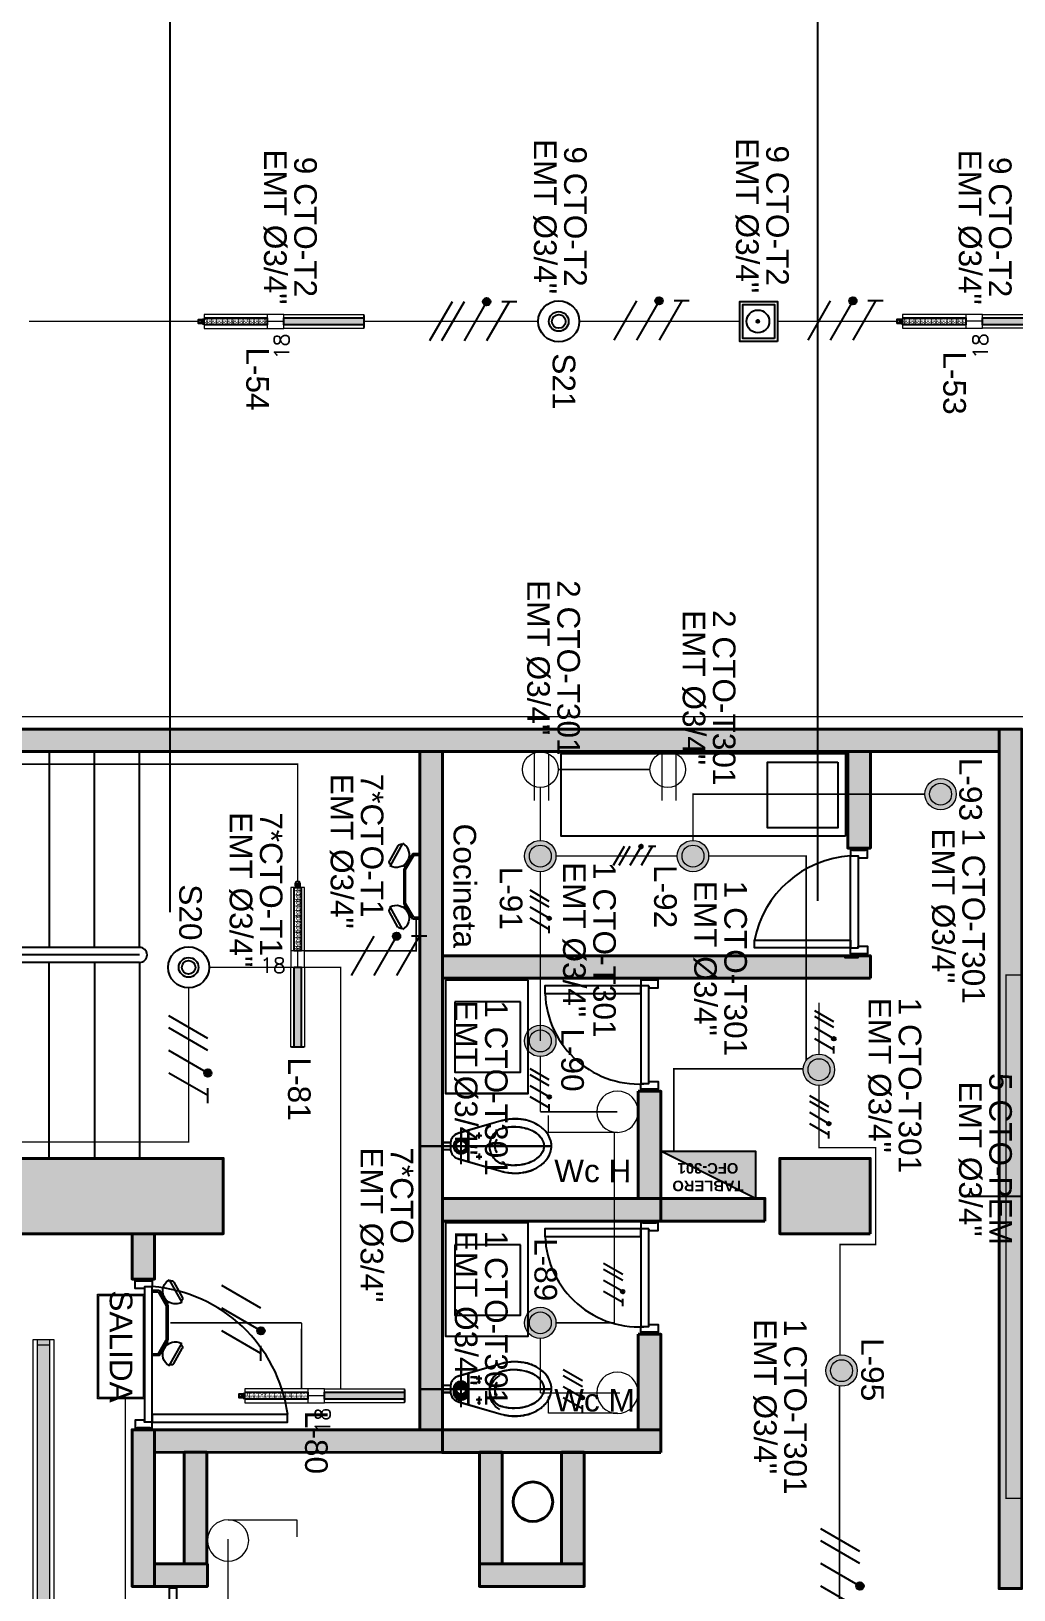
# Model space of a CAD drawing. Header units: millimetres. Extents: x -430 to 508, y 26 to 957.
# Drawn here: x 178.53 to 185.05, y 51.62 to 61.96 of the extents above; entities that cross this region are included whole.
import ezdxf
from ezdxf.enums import TextEntityAlignment as Align
from ezdxf.lldxf.tags import DXFTag

# ---------------------------------------------------------------- set-up
doc = ezdxf.new("R2010")
doc.units = ezdxf.units.MM
for name, pattern in [('Center', [50.8, 31.75, -6.35, 6.35, -6.35]), ('CENTER2', [28.575, 19.05, -3.175, 3.175, -3.175]), ('DASHED2', [9.525, 6.35, -3.175]), ('HIDDEN', [9.525, 6.35, -3.175])]:
    doc.linetypes.add(name, pattern=pattern)
for name, color, linetype in [('-ALAMBRADO', 7, 'Continuous'), ('-CN-GYD-ILUMINACION-EM', 1, 'Continuous'), ('-CN-GYD-TEXTOS', 7, 'Continuous'), ('AMOBLAMIENTO', 8, 'Continuous'), ('AREA CIRCULACION', 8, 'Continuous'), ('AREA PARQUEO', 8, 'Continuous'), ('F-2', 8, 'Continuous'), ('GG_EMERGENCIA 03', 1, 'Continuous'), ('GG_LUMINARIA LED HERMETICA', 1, 'Continuous'), ('GG_PISO 3', 8, 'Continuous'), ('LUMINARIA DE EMERGENCIA', 1, 'Continuous'), ('LUMINARIA LED CIRCULAR', 7, 'Continuous'), ('MUEBLE', 8, 'Continuous'), ('PROYECCION', 8, 'DASHED2'), ('SENSOR MOVIMIENTO', 3, 'Continuous'), ('TB', 7, 'Continuous'), ('Textos-espacios', 8, 'Continuous')]:
    doc.layers.add(name, color=color, linetype=linetype)
for name, color, linetype, lineweight in [('-CN-GYD-INTERRUPTORES DE PARED', 3, 'Continuous', 20), ('-CN-GYD-LUMINARIA CINTA LED', 4, 'Continuous', 18), ('-CN-GYD-TOMACORRIENTES', 1, 'Continuous', 18), ('-CN-GYD-TUBERÍA ILUMINACION', 250, 'Continuous', 18), ('-CN-GYD-TUBERÍA PRINCIPAL ILUMINACION', 5, 'Continuous', 5), ('-EL-Texto Tomas', 7, 'Continuous', 0), ('_TEXTO', 7, 'Continuous', 9), ('Acabados', 2, 'Continuous', 40), ('Estructura', 250, 'Continuous', 40), ('L', 7, 'Continuous', 15), ('LUMINARIA DE EMERGENCIA PARA SOBREPONER', 1, 'Continuous', 25), ('Muro', 250, 'Continuous', 40), ('TEXTOS', 250, 'Continuous', 20), ('Textos 1', 7, 'Continuous', 25)]:
    doc.layers.add(name, color=color, linetype=linetype, lineweight=lineweight)
doc.layers.add('Columna', color=7, linetype='Continuous', lineweight=40, true_color=0x4d4d4d)
doc.layers.add('DIM-25', color=8, linetype='Continuous', plot=False)
doc.layers.add('EJE-ESTRUCTURA', color=7, linetype='Center', true_color=0xbdbdbd)
doc.layers.add('JCA_HATCH 254', color=7, linetype='Continuous', true_color=0xcfcfcf)
doc.styles.add('CORPORATIVO', font='simplex.shx')
doc.styles.add('GYD', font='arial.ttf', dxfattribs={"height": 2.5})
doc.styles.add('ROMANS', font='arial.ttf')
doc.styles.get("Standard").update_dxf_attribs({"font": 'arial.ttf'})
tags = doc.linetypes.add('EMT_LINE', pattern='A,0.5,-0.2,["EMT",Standard,S=0.1,R=0,X=-0.1,Y=-0.05],-0.25', length=0.95).pattern_tags.tags
tags[6] = DXFTag(74, 10)
pattern_1 = [(270, (73.633, 4.985), (10.40324, -6.00631), [1.50158, -10.51105]), (360, (73.6335, 4.2344), (10.40324, 6.00631), [0.75079, -20.05569]), (360, (73.6335, 4.047), (10.40324, 6.00631), [0.60063, -20.20584]), (360, (73.6335, 4.422), (10.40324, 6.00631), [0.60063, -20.20584]), (330, (73.633, 3.859), (10.40324, 6.00631), [0.4805, -11.53212]), (30, (73.633, 4.61), (4e-09, 12.01262), [0.4805, -11.53212])]
pattern_2 = [(0, (0, 0), (0, 6.985), [5.08, -1.905]), (90, (0, 0), (-6.985, 4e-16), [5.08, -1.905])]

# ---------------------------------------------------------------- blocks, each defined once
blk = doc.blocks.new('GG_HERMETICA')
h = blk.add_hatch()
h.set_pattern_fill('SWAMP', color=252, scale=0.472938, angle=270)
h.set_pattern_definition(pattern_1)
h.paths.add_polyline_path([(-20, -24), (-20, 23), (-550, 23), (-550, -24)])
h = blk.add_hatch()
h.set_pattern_fill('SWAMP', color=252, scale=0.472938, angle=270)
h.set_pattern_definition(pattern_1)
h.paths.add_polyline_path([(509, -24), (509, 24), (90, 23), (90, -24)])
at = {"layer": '-CN-GYD-INTERRUPTORES DE PARED', "color": 1}
blk.add_line((-20, 0), (90, 0), dxfattribs=at)
at = {"layer": '-CN-GYD-INTERRUPTORES DE PARED', "color": 1, "extrusion": (0, 0, -1)}
blk.add_lwpolyline([(20, -46), (550, -46), (550, 46), (20, 46)], dxfattribs=at)
at = {"layer": '-CN-GYD-INTERRUPTORES DE PARED', "color": 1}
for points in [[(509, -46), (509, 46)], [(513, 8), (512, 7), (512, 3), (511, 0), (511, -13), (509, -13), (509, 0), (509, 13), (511, 13), (511, 0), (512, -3), (512, -7), (513, -8)], [(519, 12), (519, 17), (513, 17), (513, 17), (512, 16), (511, 15), (511, 13), (512, 12), (513, 11), (519, 11)], [(513, 11), (513, 8), (519, 8)], [(518, 17), (518, 11), (518, 8), (518, 0), (518, -8), (518, -11), (518, -17)], [(528, -12), (528, -16), (520, -16), (520, -12), (520, 0), (520, 12), (519, 12), (519, 0), (519, -12), (520, -12)], [(520, 12), (520, 16), (528, 16), (528, 12)], [(528, 8), (520, 8)], [(541, -14), (540, -16), (530, -16), (530, -12), (530, 0), (530, 12), (528, 12), (528, 0), (528, -12), (530, -12)], [(530, 12), (530, 16), (540, 16), (541, 14)], [(530, 7), (540, 7), (540, 9), (530, 9)], [(540, 9), (541, 11)], [(540, 7), (541, 4)], [(519, -12), (519, -17), (513, -17), (513, -17), (512, -16), (511, -15), (511, -13), (512, -12), (513, -11), (519, -11)], [(513, -11), (513, -8), (519, -8)], [(528, -8), (520, -8)], [(530, -7), (540, -7), (540, -9), (530, -9)], [(540, -7), (541, -4)], [(540, -9), (541, -11)]]:
    blk.add_lwpolyline(points, dxfattribs=at)
blk.add_lwpolyline([(550, -11), (550, 0), (550, 11), (548, 14), (546, 14), (541, 14), (541, 0), (541, -14), (546, -14), (548, -14)], close=True, dxfattribs=at)
for points in [[(509, 46, 0), (90, 46, 0), (-20, 46, 0), (-20, -46, 0), (90, -46, 0), (90, 46, 0)], [(90, -46, 0), (509, -46, 0)]]:
    blk.add_polyline3d(points, dxfattribs=at)
at = {"ltscale": 0.3}
blk.add_line((-550, -40), (-550, 40), dxfattribs=at)
at = {"color": 1}
blk.add_lwpolyline([(-20, 23), (-20, -24), (-550, -24), (-550, 23)], close=True, dxfattribs=at)
blk.add_lwpolyline([(509, -24), (90, -24), (90, 23), (509, 23)], dxfattribs=at)
at = {"color": 7, "style": 'CORPORATIVO', "flags": 1}
for tag, p in [('TIPOCONTROL', (-554, 0)), ('CONTROL', (-554, 10)), ('ACTUADOR', (-554, -10))]:
    blk.add_attdef(tag, text='', height=2, dxfattribs=at).set_placement(p, align=Align.MIDDLE_RIGHT)
at = {"color": 7, "style": 'CORPORATIVO'}
blk.add_attdef('IDENTIFICACION', text='', height=2, dxfattribs=at).set_placement((0, 82), align=Align.BOTTOM_CENTER)
at = {"color": 7, "style": 'CORPORATIVO', "flags": 1}
for tag, p in [('FABRICANTE', (553, 16)), ('REFERENCIA', (553, 5)), ('LOCALIZACION', (553, -5)), ('POTENCIA', (553, -16))]:
    blk.add_attdef(tag, text='', height=2, dxfattribs=at).set_placement(p, align=Align.MIDDLE_LEFT)
at = {"color": 7, "style": 'CORPORATIVO'}
blk.add_attdef('CIRCUITO', text='', height=2, dxfattribs=at).set_placement((532, -92), align=Align.TOP_LEFT)
blk = doc.blocks.new('O6C20-MDW')
at = {"layer": 'SENSOR MOVIMIENTO'}
for radius in [129.5, 62.1, 43.1]:
    blk.add_circle((63166.2, 32656.5), radius, dxfattribs=at)
blk = doc.blocks.new('3x')
at = {"layer": '-ALAMBRADO'}
h = blk.add_hatch(color=256, dxfattribs=at)
edge = h.paths.add_edge_path()
edge.add_arc((0.078, 0.13), 0.025, 0, 360)
for p, q in [((-0.152, 0.13), (-0.302, -0.13)), ((-0.072, 0.13), (-0.222, -0.13)), ((0.078, 0.13), (-0.072, -0.13)), ((0.228, 0.13), (0.078, -0.13))]:
    blk.add_line(p, q, dxfattribs=at)
blk.add_lwpolyline([(0.278, 0.13), (0.178, 0.13)], dxfattribs=at)
blk.add_circle((0.078, 0.13), 0.025, dxfattribs=at)
blk = doc.blocks.new('*U27')
at = {"layer": '-ALAMBRADO'}
blk.add_blockref('3x', (0, 0), dxfattribs=at)
blk = doc.blocks.new('A$Cc7fbbbd8')
at = {"layer": 'GG_EMERGENCIA 03', "ltscale": 0.3}
h = blk.add_hatch(dxfattribs=at)
h.set_pattern_fill('ANSI31', color=256, scale=0.0005, angle=90)
h.set_pattern_definition([(135, (0.0614115, 0.0595737), (-0.00112253, -0.00112253), [])])
edge = h.paths.add_edge_path()
edge.add_arc((0.0614, 0.1), 0.00475, 0, 360)
for points in [[(-0.005, 0.0348), (-0.005, 0.1606), (0.1278, 0.1606), (0.1278, 0.0348)], [(0.005, 0.0448), (0.005, 0.1506), (0.1178, 0.1506), (0.1178, 0.0448)]]:
    blk.add_lwpolyline(points, close=True, dxfattribs=at)
for radius in [0.0376, 0.00475]:
    blk.add_circle((0.0614, 0.1), radius, dxfattribs=at)
blk = doc.blocks.new('*U528')
at = {"layer": '-CN-GYD-ILUMINACION-EM', "ltscale": 0.3}
for p, q in [((-145, 270), (-200, 170)), ((-114, 285), (-197, 136)), ((-119, 277), (-119, 277)), ((-193, 144), (-193, 144)), ((-145, -270), (-200, -170)), ((-114, -285), (-197, -136)), ((-193, -144), (-193, -144)), ((-119, -277), (-119, -277))]:
    blk.add_line(p, q, dxfattribs=at)
at = {"layer": '-CN-GYD-ILUMINACION-EM'}
for p, q in [((0, 217), (-46, 217)), ((0, 207), (-40, 207)), ((0, -217), (0, 217)), ((-104, 116), (-104, -116)), ((-94, 114), (-94, -114)), ((-46, -217), (0, -217)), ((-40, -207), (0, -207))]:
    blk.add_line(p, q, dxfattribs=at)
for points in [[(-46, 217), (-104, 116)], [(-40, 207), (-94, 114)], [(-56, 199), (-70, 208)], [(-96, 130), (-110, 138)], [(-96, -130), (-110, -138)], [(-46, -217), (-104, -116)], [(-40, -207), (-94, -114)], [(-56, -199), (-70, -208)]]:
    blk.add_lwpolyline(points, dxfattribs=at)
at = {"layer": '-CN-GYD-ILUMINACION-EM', "ltscale": 0.3}
for centre, radius, start, end in [((-156, 211), 85.5, 240.9715, 60.9715), ((-128, 260), 19.1, 60.9715, 150.9715), ((-183, 161), 19.1, 150.9715, 240.9715), ((-183, -161), 19.1, 119.0285, 209.0285), ((-156, -211), 85.5, 299.0285, 119.0285), ((-128, -260), 19.1, 209.0285, 299.0285)]:
    blk.add_arc(centre, radius, start, end, dxfattribs=at)
at = {"layer": '-CN-GYD-TEXTOS', "style": 'GYD'}
blk.add_attdef('5', (-68, -406), '', height=125, rotation=90, dxfattribs=at)
blk = doc.blocks.new('Salida_3.8W')
h = blk.add_hatch()
h.set_pattern_fill('ANGLE', color=256)
h.set_pattern_definition(pattern_2)
h.paths.add_polyline_path([(0.434, -0.01), (0.434, 0.303), (-0.434, 0.303), (-0.434, -0.01)])
h.paths.add_polyline_path([(-0.424, 0), (-0.424, 0.293), (0.424, 0.293), (0.424, 0)], flags=16)
h = blk.add_hatch()
h.set_pattern_fill('ANGLE', color=256)
h.set_pattern_definition(pattern_2)
h.paths.add_polyline_path([(0.434, -0.01), (0.434, 0.303), (-0.434, 0.303), (-0.434, -0.01)])
h.paths.add_polyline_path([(-0.424, 0), (-0.424, 0.293), (0.424, 0.293), (0.424, 0)], flags=16)
at = {"layer": 'L'}
h = blk.add_hatch(dxfattribs=at)
h.set_pattern_fill('ANGLE', color=3)
h.set_pattern_definition([(0, (-44.6785, -37.2514), (0, 6.985), [5.08, -1.905]), (90, (-44.6785, -37.2514), (-6.985, 4e-16), [5.08, -1.905])])
h.paths.add_polyline_path([(0.434, -0.01), (0.434, 0.303), (-0.434, 0.303), (-0.434, -0.01)])
h.paths.add_polyline_path([(-0.424, 0), (-0.424, 0.293), (0.424, 0.293), (0.424, 0)], flags=16)
h = blk.add_hatch(color=3, dxfattribs=at)
h.paths.add_polyline_path([(0.434, -0.01), (0.434, 0.303), (-0.434, 0.303), (-0.434, -0.01)])
h.paths.add_polyline_path([(-0.424, 0), (-0.424, 0.293), (0.424, 0.293), (0.424, 0)], flags=16)
at = {"layer": 'L', "color": 3}
for points in [[(-0.434, 0.303), (0.434, 0.303), (0.434, -0.01), (-0.434, -0.01)], [(-0.424, 0.293), (0.424, 0.293), (0.424, 0), (-0.424, 0)]]:
    blk.add_lwpolyline(points, close=True, dxfattribs=at)
at = {"layer": 'L', "color": 3, "insert": (0, 0.146, 712.661), "char_height": 0.15, "width": 0.84839, "attachment_point": 5}
blk.add_mtext('\\pxqc;SALIDA', dxfattribs=at)
blk = doc.blocks.new('2x')
at = {"layer": '-ALAMBRADO'}
h = blk.add_hatch(color=256, dxfattribs=at)
edge = h.paths.add_edge_path()
edge.add_arc((0.075, 0.13), 0.025, 0, 360)
for p, q in [((-0.075, 0.13), (-0.225, -0.13)), ((0.075, 0.13), (-0.075, -0.13)), ((0.225, 0.13), (0.075, -0.13))]:
    blk.add_line(p, q, dxfattribs=at)
blk.add_lwpolyline([(0.275, 0.13), (0.175, 0.13)], dxfattribs=at)
blk.add_circle((0.075, 0.13), 0.025, dxfattribs=at)
blk = doc.blocks.new('*U23')
at = {"layer": '-ALAMBRADO'}
blk.add_blockref('2x', (0, 0), dxfattribs=at)
blk = doc.blocks.new('OJO DE BUEY 12W')
at = {"layer": '-CN-GYD-TUBERÍA ILUMINACION', "linetype": 'EMT_LINE', "lineweight": 5, "ltscale": 10}
h = blk.add_hatch(color=256, dxfattribs=at)
h.dxf.hatch_style = 1
h.set_gradient(color1=(147, 149, 152), color2=(248, 246, 176), name='SPHERICAL')
edge = h.paths.add_edge_path()
edge.add_arc((0, 0), 72.7, 0, 360)
at = {"layer": 'JCA_HATCH 254', "transparency": 33554687}
h = blk.add_hatch(color=256, dxfattribs=at)
h.dxf.hatch_style = 1
h.paths.add_polyline_path([(-104, 0, 1), (104, 0, 1)])
h.paths.add_polyline_path([(73, 0, -1), (-73, 0, -1)], flags=16)
at = {"layer": '-CN-GYD-TUBERÍA ILUMINACION', "linetype": 'Continuous', "lineweight": 5, "ltscale": 10}
blk.add_circle((0, 0), 72.7, dxfattribs=at)
at = {"layer": 'LUMINARIA LED CIRCULAR', "linetype": 'Continuous', "lineweight": 5, "ltscale": 10}
blk.add_circle((0, 0), 104, dxfattribs=at)
blk = doc.blocks.new('estructura etapa 3')
at = {"layer": 'Columna', "transparency": 33554687}
h = blk.add_hatch(color=256, dxfattribs=at)
h.dxf.hatch_style = 1
h.paths.add_polyline_path([(-876.45, -6659.124), (-876.95, -6659.124), (-876.95, -6657.624), (-876.45, -6657.624)])
h.paths.add_polyline_path([(-867.95, -6659.124), (-868.45, -6659.124), (-868.45, -6657.624), (-867.95, -6657.624)])
h.paths.add_polyline_path([(-860.452, -6659.124), (-860.952, -6659.124), (-860.952, -6657.624), (-860.452, -6657.624)])
h.paths.add_polyline_path([(-856.154, -6658.124), (-856.154, -6657.624), (-856.654, -6657.624), (-856.654, -6658.124)])
h.paths.add_polyline_path([(-883.95, -6659.124), (-884.45, -6659.124), (-884.45, -6657.624), (-883.95, -6657.624)])
h.paths.add_polyline_path([(-891.651, -6658.124), (-891.651, -6657.624), (-892.35, -6657.624), (-892.35, -6658.124)])
h.paths.add_polyline_path([(-849.354, -6658.124), (-849.354, -6657.624), (-850.055, -6657.624), (-850.055, -6658.124)])
h.paths.add_polyline_path([(-849.354, -6668.199), (-849.354, -6667.599), (-849.854, -6667.599), (-849.854, -6668.199)])
h.paths.add_polyline_path([(-856.154, -6668.149), (-856.154, -6667.649), (-856.654, -6667.649), (-856.654, -6668.149)])
h.paths.add_polyline_path([(-859.952, -6667.649), (-859.952, -6668.149), (-861.452, -6668.149), (-861.452, -6667.649)])
h.paths.add_polyline_path([(-868.95, -6667.649), (-868.95, -6668.149), (-867.45, -6668.149), (-867.45, -6667.649)])
h.paths.add_polyline_path([(-875.95, -6667.649), (-875.95, -6668.149), (-877.45, -6668.149), (-877.45, -6667.649)])
h.paths.add_polyline_path([(-884.95, -6667.649), (-884.95, -6668.149), (-883.45, -6668.149), (-883.45, -6667.649)])
h.paths.add_polyline_path([(-891.85, -6668.199), (-891.851, -6667.599), (-892.35, -6667.599), (-892.349, -6668.199)])
h.paths.add_polyline_path([(-891.85, -6676.199), (-891.85, -6675.599), (-892.349, -6675.599), (-892.349, -6676.199)])
h.paths.add_polyline_path([(-884.95, -6675.649), (-884.95, -6676.149), (-883.45, -6676.149), (-883.45, -6675.649)])
h.paths.add_polyline_path([(-875.95, -6675.649), (-875.95, -6676.149), (-877.45, -6676.149), (-877.45, -6675.649)])
h.paths.add_polyline_path([(-868.95, -6675.649), (-868.95, -6676.149), (-867.45, -6676.149), (-867.45, -6675.649)])
h.paths.add_polyline_path([(-859.952, -6675.649), (-859.952, -6676.149), (-861.452, -6676.149), (-861.452, -6675.649)])
h.paths.add_polyline_path([(-856.154, -6676.149), (-856.154, -6675.649), (-856.654, -6675.649), (-856.654, -6676.149)])
h.paths.add_polyline_path([(-849.354, -6676.199), (-849.354, -6675.599), (-849.854, -6675.599), (-849.854, -6676.199)])
h.paths.add_polyline_path([(-849.354, -6686.299), (-849.354, -6685.699), (-849.854, -6685.699), (-849.854, -6686.299)])
h.paths.add_polyline_path([(-856.154, -6686.249), (-856.154, -6685.749), (-856.654, -6685.749), (-856.654, -6686.249)])
h.paths.add_polyline_path([(-859.952, -6685.749), (-859.952, -6686.249), (-861.452, -6686.249), (-861.452, -6685.749)])
h.paths.add_polyline_path([(-868.95, -6685.749), (-868.95, -6686.249), (-867.45, -6686.249), (-867.45, -6685.749)])
h.paths.add_polyline_path([(-875.95, -6685.749), (-875.95, -6686.249), (-877.45, -6686.249), (-877.45, -6685.749)])
h.paths.add_polyline_path([(-884.95, -6685.749), (-884.95, -6686.249), (-883.45, -6686.249), (-883.45, -6685.749)])
h.paths.add_polyline_path([(-891.847, -6686.299), (-891.851, -6685.699), (-892.35, -6685.699), (-892.346, -6686.299)])
h.paths.add_polyline_path([(-891.651, -6694.249), (-891.651, -6693.749), (-892.35, -6693.749), (-892.35, -6694.249)])
h.paths.add_polyline_path([(-884.95, -6693.749), (-884.95, -6694.249), (-883.45, -6694.249), (-883.45, -6693.749)])
h.paths.add_polyline_path([(-875.95, -6693.749), (-875.95, -6694.249), (-877.45, -6694.249), (-877.45, -6693.749)])
h.paths.add_polyline_path([(-868.95, -6693.749), (-868.95, -6694.249), (-867.45, -6694.249), (-867.45, -6693.749)])
h.paths.add_polyline_path([(-859.952, -6693.749), (-859.952, -6694.249), (-861.452, -6694.249), (-861.452, -6693.749)])
h.paths.add_polyline_path([(-856.054, -6694.249), (-856.054, -6693.749), (-856.654, -6693.749), (-856.654, -6694.249)])
h.paths.add_polyline_path([(-849.353, -6694.294), (-849.354, -6693.699), (-849.855, -6693.699), (-849.854, -6694.294)])
h.paths.add_polyline_path([(-849.358, -6703.974), (-849.353, -6703.374), (-849.854, -6703.374), (-849.859, -6703.974)])
h.paths.add_polyline_path([(-856.054, -6703.924), (-856.054, -6703.424), (-856.654, -6703.424), (-856.654, -6703.924)])
h.paths.add_polyline_path([(-861.847, -6703.424), (-860.347, -6703.424), (-860.347, -6703.924), (-861.847, -6703.924)])
h.paths.add_polyline_path([(-867.95, -6704.924), (-867.95, -6703.424), (-868.45, -6703.424), (-868.45, -6704.924)])
h.paths.add_polyline_path([(-876.45, -6704.924), (-876.45, -6703.424), (-876.95, -6703.424), (-876.95, -6704.924)])
h.paths.add_polyline_path([(-883.95, -6704.924), (-883.95, -6703.424), (-884.45, -6703.424), (-884.45, -6704.924)])
h.paths.add_polyline_path([(-891.651, -6703.924), (-891.651, -6703.424), (-892.35, -6703.424), (-892.35, -6703.924)])
h.paths.add_polyline_path([(-891.65, -6711.949), (-891.65, -6711.449), (-892.35, -6711.449), (-892.35, -6711.949)])
h.paths.add_polyline_path([(-883.95, -6709.549), (-883.95, -6711.949), (-884.45, -6711.949), (-884.45, -6709.549)])
h.paths.add_polyline_path([(-876.95, -6709.549), (-876.95, -6711.949), (-876.45, -6711.949), (-876.45, -6709.549)])
h.paths.add_polyline_path([(-868.45, -6709.549), (-868.45, -6711.949), (-867.95, -6711.949), (-867.95, -6709.549)])
h.paths.add_polyline_path([(-860.952, -6711.949), (-860.952, -6709.549), (-860.452, -6709.549), (-860.452, -6711.949)])
h.paths.add_polyline_path([(-855.954, -6711.949), (-855.954, -6711.449), (-856.654, -6711.449), (-856.654, -6711.949)])
h.paths.add_polyline_path([(-849.354, -6711.949), (-849.354, -6711.449), (-850.054, -6711.449), (-850.054, -6711.949)])
edge = h.paths.add_edge_path()
edge.add_line((-876.7, -6657.34), (-876.7, -6714.914))
at = {"layer": 'EJE-ESTRUCTURA'}
for p, q in [((-856.404, -6657.265), (-856.404, -6714.839)), ((-860.702, -6657.34), (-860.702, -6714.914)), ((-860.702, -6657.34), (-860.702, -6714.914)), ((-893.52, -6703.674), (-848.943, -6703.674))]:
    blk.add_line(p, q, dxfattribs=at)
at = {"layer": 'Estructura'}
for points in [[(-861.847, -6703.424), (-860.347, -6703.424), (-860.347, -6703.924), (-861.847, -6703.924)], [(-856.054, -6703.924), (-856.054, -6703.424), (-856.654, -6703.424), (-856.654, -6703.924)]]:
    blk.add_lwpolyline(points, close=True, dxfattribs=at)
blk = doc.blocks.new('INODORO')
at = {"layer": 'AMOBLAMIENTO', "extrusion": (-1.55665e-06, -4.47371e-06, 1)}
for p, q in [((-0.051, 0.24, 13.502), (-0.089, 0.24, 13.502)), ((-0.07, 0.221, 13.502), (-0.07, 0.259, 13.502)), ((0.051, 0.24, 13.502), (0.089, 0.24, 13.502)), ((0.07, 0.221, 13.502), (0.07, 0.259, 13.502)), ((0.103, 0.17, 13.502), (-0.103, 0.17, 13.502)), ((-0.024, 0.164, 13.502), (-0.101, 0.164, 13.502)), ((0.101, 0.164, 13.502), (0.024, 0.164, 13.502))]:
    blk.add_line(p, q, dxfattribs=at)
at = {"layer": 'AMOBLAMIENTO', "extrusion": (-1.55665e-06, -4.47371e-06, 1), "elevation": 13.502, "flags": 128}
for points in [[(0.167, 0.387), (0.084, 0.101, -0.016701), (0.083, 0.097, -0.022806), (0.08, 0.091, -0.021821), (0.078, 0.086, -0.034751), (0.072, 0.078, -0.036571), (0.065, 0.07, -0.043988), (0.056, 0.062, -0.052185), (0.043, 0.055, -0.082496), (0.021, 0.05, -0.014668), (0.017, 0.05), (-0.017, 0.05, -0.083909), (-0.04, 0.054, -0.098699), (-0.063, 0.068, -0.082496), (-0.078, 0.086, -0.052185), (-0.083, 0.099, -0.009147), (-0.084, 0.101), (-0.167, 0.387, -0.038438), (-0.177, 0.436, -0.03221), (-0.18, 0.478, -0.004356), (-0.18, 0.484, -0.034754), (-0.176, 0.528, -0.021818), (-0.17, 0.556, -0.013779), (-0.166, 0.573, -0.009024), (-0.163, 0.582, -0.022804), (-0.154, 0.603, -0.021821), (-0.144, 0.623, -0.031515), (-0.127, 0.649, -0.003233), (-0.126, 0.651, -0.036571), (-0.107, 0.672, -0.043988), (-0.081, 0.694, -0.02205), (-0.066, 0.703, -0.030103), (-0.051, 0.71, -0.082496), (-0.008, 0.72, -0.014666), (0, 0.72, -0.083908), (0.045, 0.712, -0.043384), (0.066, 0.703, -0.055079), (0.101, 0.678, -0.050815), (0.127, 0.649, -0.03155), (0.144, 0.623, -0.052186), (0.165, 0.575, -0.001468), (0.166, 0.573, -0.042516), (0.177, 0.52, -0.03221), (0.18, 0.478, -0.004357), (0.18, 0.472, -0.034752), (0.176, 0.427, -0.02182), (0.17, 0.4, -0.009707), (0.167, 0.387)], [(0, 0.67, 0.014666), (-0.005, 0.67, 0.082496), (-0.032, 0.664, 0.044795), (-0.046, 0.657, 0.007375), (-0.05, 0.654, 0.043988), (-0.07, 0.638, 0.036571), (-0.084, 0.621, 0.018877), (-0.091, 0.612, 0.015864), (-0.098, 0.601, 0.021821), (-0.106, 0.584, 0.022804), (-0.114, 0.566, 0.01791), (-0.118, 0.551, 0.004894), (-0.12, 0.545, 0.021818), (-0.125, 0.52, 0.034754), (-0.128, 0.478, 0.004356), (-0.129, 0.472, 0.03221), (-0.126, 0.434, 0.03362), (-0.118, 0.394, 0.010353), (-0.116, 0.385, 0.008488), (-0.113, 0.378)], [(0.113, 0.378, 0.000935), (0.114, 0.379, 0.017908), (0.118, 0.394, 0.004894), (0.12, 0.399, 0.02182), (0.125, 0.425, 0.034752), (0.129, 0.467, 0.004357), (0.129, 0.472, 0.03221), (0.126, 0.511, 0.033619), (0.118, 0.551, 0.010353), (0.116, 0.56, 0.052186), (0.098, 0.601, 0.015899), (0.091, 0.612, 0.066511), (0.065, 0.642, 0.040373), (0.046, 0.657, 0.058094), (0.028, 0.665, 0.083908), (0, 0.67)]]:
    blk.add_lwpolyline(points, format="xyb", dxfattribs=at)
at = {"layer": 'AMOBLAMIENTO', "linetype": 'HIDDEN', "ltscale": 0.25, "extrusion": (-1.55665e-06, -4.47371e-06, 1), "elevation": 13.502}
for points in [[(0, -0.15), (0, 0.72)], [(-0.12, 0.12), (0.12, 0.12)]]:
    blk.add_lwpolyline(points, dxfattribs=at)
at = {"layer": 'AMOBLAMIENTO', "extrusion": (-1.55665e-06, -4.47371e-06, 1), "elevation": 13.502}
blk.add_lwpolyline([(0.025, 0.05), (-0.025, 0.05), (-0.025, 0), (0.025, 0)], close=True, dxfattribs=at)
at = {"layer": 'AMOBLAMIENTO', "extrusion": (-1.55665e-06, -4.47371e-06, 1)}
for major_axis, start_param, end_param in [((0.121, -0.042), 3.962815, 6.131668), ((0.0863, -0.03), 4.528683, 5.5658)]:
    blk.add_ellipse((0, 0.438, 13.502), major_axis=major_axis, ratio=1, start_param=start_param, end_param=end_param, dxfattribs=at)
for centre, major_axis in [((-0.07, 0.24, 13.502), (0.00567, -0.00197)), ((0.07, 0.24, 13.502), (0.00567, -0.00197)), ((0, 0.12, 13.502), (0.0472, -0.0164)), ((0, 0.12, 13.502), (0.0425, -0.0148)), ((0, 0.12, 13.502), (0.0331, -0.0115))]:
    blk.add_ellipse(centre, major_axis=major_axis, ratio=1, dxfattribs=at)
blk = doc.blocks.new('A$C972f9415')
at = {"layer": 'JCA_HATCH 254', "linetype": 'Continuous', "ltscale": 0.3, "true_color": 0x636466, "transparency": 33554687}
h = blk.add_hatch(color=251, dxfattribs=at)
h.dxf.hatch_style = 1
h.paths.add_polyline_path([(46.263, 15.046), (30.674, 15.046), (30.674, 14.896), (46.263, 14.896)])
h = blk.add_hatch(color=251, dxfattribs=at)
h.dxf.hatch_style = 1
h.paths.add_polyline_path([(46.263, 15.046), (46.263, 9.342), (46.413, 9.342), (46.413, 15.046)])
h = blk.add_hatch(color=251, dxfattribs=at)
h.dxf.hatch_style = 1
h.paths.add_polyline_path([(42.419, 14.896), (42.419, 10.395), (42.569, 10.395), (42.569, 14.896)])
h = blk.add_hatch(color=251, dxfattribs=at)
h.dxf.hatch_style = 1
h.paths.add_polyline_path([(45.259, 14.896), (45.259, 14.256), (45.409, 14.256), (45.409, 14.896)])
h = blk.add_hatch(color=251, dxfattribs=at)
h.dxf.hatch_style = 1
h.paths.add_polyline_path([(45.409, 13.392), (42.569, 13.392), (42.569, 13.542), (45.409, 13.542)])
h = blk.add_hatch(color=251, dxfattribs=at)
h.dxf.hatch_style = 1
h.paths.add_polyline_path([(43.869, 12.642), (44.019, 12.642), (44.019, 11.931), (43.869, 11.931)])
h = blk.add_hatch(color=251, dxfattribs=at)
h.dxf.hatch_style = 1
h.paths.add_polyline_path([(44.019, 11.78), (42.569, 11.78), (42.569, 11.93), (44.019, 11.931)])
h = blk.add_hatch(color=251, dxfattribs=at)
h.dxf.hatch_style = 1
h.paths.add_polyline_path([(44.709, 11.781), (44.019, 11.78), (44.019, 11.931), (44.709, 11.931)])
h = blk.add_hatch(color=251, dxfattribs=at)
h.dxf.hatch_style = 1
h.paths.add_polyline_path([(40.66, 11.696), (40.51, 11.696), (40.51, 11.396), (40.66, 11.396)])
h = blk.add_hatch(color=251, dxfattribs=at)
h.dxf.hatch_style = 1
h.paths.add_polyline_path([(43.869, 11.03), (44.019, 11.03), (44.019, 10.394), (43.869, 10.394)])
h = blk.add_hatch(color=251, dxfattribs=at)
h.dxf.hatch_style = 1
h.paths.add_polyline_path([(40.66, 9.356), (40.51, 9.356), (40.51, 10.396), (40.66, 10.396)])
h = blk.add_hatch(color=251, dxfattribs=at)
h.dxf.hatch_style = 1
h.paths.add_polyline_path([(42.569, 10.245), (42.569, 10.395), (40.66, 10.396), (40.66, 10.246)])
h = blk.add_hatch(color=251, dxfattribs=at)
h.dxf.hatch_style = 1
h.paths.add_polyline_path([(44.019, 10.244), (42.569, 10.244), (42.569, 10.394), (44.019, 10.394)])
h = blk.add_hatch(color=251, dxfattribs=at)
h.dxf.hatch_style = 1
h.paths.add_polyline_path([(40.856, 10.246), (40.856, 9.506), (41.006, 9.506), (41.006, 10.246)])
h = blk.add_hatch(color=251, dxfattribs=at)
h.dxf.hatch_style = 1
h.paths.add_polyline_path([(42.815, 10.246), (42.815, 9.506), (42.965, 9.506), (42.965, 10.246)])
h = blk.add_hatch(color=251, dxfattribs=at)
h.dxf.hatch_style = 1
h.paths.add_polyline_path([(43.36, 10.246), (43.36, 9.506), (43.51, 9.506), (43.51, 10.246)])
h = blk.add_hatch(color=251, dxfattribs=at)
h.dxf.hatch_style = 1
h.paths.add_polyline_path([(41.01, 9.506), (41.01, 9.356), (40.66, 9.356), (40.66, 9.506)])
h = blk.add_hatch(color=251, dxfattribs=at)
h.dxf.hatch_style = 1
h.paths.add_polyline_path([(43.51, 9.506), (43.51, 9.356), (42.815, 9.356), (42.815, 9.506)])
at = {"layer": 'Acabados', "ltscale": 0.03}
blk.add_circle((43.17, 9.918), 0.131, dxfattribs=at)
at = {"layer": 'AMOBLAMIENTO'}
for points in [[(45.244, 14.334), (43.357, 14.334), (43.357, 14.883), (45.244, 14.883)], [(45.193, 14.827), (45.193, 14.39), (44.726, 14.39), (44.726, 14.827)]]:
    blk.add_lwpolyline(points, close=True, dxfattribs=at)
at = {"layer": 'AMOBLAMIENTO', "elevation": 0}
for points in [[(43.139, 13.38), (42.589, 13.38)], [(43.139, 13.38), (42.589, 13.38)], [(42.589, 13.38), (42.589, 12.628), (43.139, 12.628), (43.139, 13.38)], [(42.651, 13.236), (42.651, 12.768), (43.088, 12.768), (43.088, 13.236)], [(43.088, 13.236), (42.651, 13.236)], [(43.088, 13.235), (42.651, 13.235)], [(42.651, 12.768), (43.088, 12.768)], [(42.589, 12.629), (43.139, 12.629)], [(43.139, 11.768), (42.589, 11.768)], [(43.139, 11.768), (42.589, 11.768)], [(42.589, 11.768), (42.589, 11.016), (43.139, 11.016), (43.139, 11.768)], [(42.651, 11.624), (42.651, 11.156), (43.088, 11.156), (43.088, 11.624)], [(43.088, 11.624), (42.651, 11.624)], [(43.088, 11.623), (42.651, 11.623)], [(42.651, 11.157), (43.088, 11.157)], [(42.589, 11.017), (43.139, 11.017)]]:
    blk.add_lwpolyline(points, dxfattribs=at)
at = {"layer": 'AREA CIRCULACION', "linetype": 'CENTER2', "ltscale": 0.3}
for p, q in [((39.96, 14.897), (39.96, 13.597)), ((40.26, 13.597), (40.26, 14.897)), ((40.56, 13.597), (40.56, 14.897)), ((39.96, 12.197), (39.96, 13.497)), ((40.26, 13.497), (40.261, 12.196)), ((40.56, 13.497), (40.56, 12.197))]:
    blk.add_line(p, q, dxfattribs=at)
at = {"layer": 'AREA PARQUEO'}
for p, q in [((40.56, 13.597), (37.566, 13.597)), ((40.56, 13.547), (37.566, 13.547)), ((40.56, 13.497), (37.566, 13.497))]:
    blk.add_line(p, q, dxfattribs=at)
blk.add_arc((40.56, 13.547), 0.05, 270, 90, dxfattribs=at)
at = {"layer": 'DIM-25'}
blk.add_circle((43.17, 9.917), 0.131, dxfattribs=at)
for centre, radius, start, end in [((45.324, 13.509), 0.698, 93.8604, 168.8615), ((43.874, 13.314), 0.624, 182.1367, 275.8976), ((43.874, 11.702), 0.624, 182.1367, 275.8976), ((40.565, 10.362), 0.987, 7.8945, 85.4314)]:
    blk.add_arc(centre, radius, start, end, dxfattribs=at)
at = {"layer": 'F-2'}
for points in [[(45.328, 14.205), (45.328, 14.192), (45.39, 14.192), (45.39, 14.243), (45.277, 14.243), (45.277, 14.205)], [(45.277, 13.593), (45.277, 14.205), (45.328, 14.205), (45.328, 13.593)], [(45.29, 14.256), (45.29, 14.243), (45.377, 14.243), (45.377, 14.256)], [(45.328, 13.606), (45.39, 13.606), (45.39, 13.555), (45.277, 13.555), (45.277, 13.593), (45.328, 13.593), (45.328, 13.606)], [(45.29, 13.542), (45.29, 13.555), (45.377, 13.555), (45.377, 13.542)], [(45.24, 13.542), (45.24, 13.53), (45.327, 13.53), (45.327, 13.542)], [(43.938, 13.342), (43.938, 13.329), (44, 13.329), (44, 13.38), (43.887, 13.38), (43.887, 13.342)], [(43.938, 12.693), (43.938, 12.706), (44, 12.706), (44, 12.655), (43.887, 12.655), (43.887, 12.693)], [(43.9, 12.642), (43.9, 12.655), (43.987, 12.655), (43.987, 12.642)], [(43.938, 11.73), (43.938, 11.717), (44, 11.717), (44, 11.768), (43.887, 11.768), (43.887, 11.73)], [(43.9, 11.78), (43.9, 11.768), (43.987, 11.768), (43.987, 11.78)], [(43.9, 11.78), (43.9, 11.768), (43.987, 11.768), (43.987, 11.78)], [(40.593, 11.345), (40.593, 11.333), (40.531, 11.333), (40.531, 11.383), (40.643, 11.383), (40.643, 11.345)], [(40.631, 11.396), (40.631, 11.383), (40.544, 11.383), (40.544, 11.396)], [(40.643, 10.447), (40.643, 11.345), (40.593, 11.345), (40.593, 10.447)], [(43.938, 11.081), (43.938, 11.094), (44, 11.094), (44, 11.043), (43.887, 11.043), (43.887, 11.081)], [(43.9, 11.03), (43.9, 11.043), (43.987, 11.043), (43.987, 11.03)], [(40.593, 10.459), (40.531, 10.459), (40.531, 10.409), (40.643, 10.409), (40.643, 10.447), (40.593, 10.447), (40.593, 10.459)], [(40.631, 10.396), (40.631, 10.409), (40.544, 10.409), (40.544, 10.396)]]:
    blk.add_lwpolyline(points, dxfattribs=at)
for points in [[(45.277, 13.644), (45.277, 13.593), (44.64, 13.593), (44.64, 13.644)], [(43.887, 13.291), (43.887, 13.342), (43.25, 13.342), (43.25, 13.291)], [(43.938, 13.342), (43.887, 13.342), (43.887, 12.693), (43.938, 12.693)], [(43.887, 11.679), (43.887, 11.73), (43.25, 11.73), (43.25, 11.679)], [(43.938, 11.73), (43.887, 11.73), (43.887, 11.081), (43.938, 11.081)], [(40.643, 10.497), (40.643, 10.447), (41.542, 10.447), (41.542, 10.497)]]:
    blk.add_lwpolyline(points, close=True, dxfattribs=at)
at = {"layer": 'Muro'}
for points in [[(46.263, 15.046), (30.674, 15.046), (30.674, 14.896), (46.263, 14.896)], [(46.263, 15.046), (46.263, 9.342), (46.413, 9.342), (46.413, 15.046)], [(42.419, 14.896), (42.419, 10.395), (42.569, 10.395), (42.569, 14.896)], [(45.259, 14.896), (45.259, 14.256), (45.409, 14.256), (45.409, 14.896)], [(45.409, 13.392), (42.569, 13.392), (42.569, 13.542), (45.409, 13.542)], [(43.869, 12.642), (44.019, 12.642), (44.019, 11.931), (43.869, 11.931)], [(44.019, 11.78), (42.569, 11.78), (42.569, 11.93), (44.019, 11.931)], [(44.709, 11.781), (44.019, 11.78), (44.019, 11.931), (44.709, 11.931)], [(40.66, 11.696), (40.51, 11.696), (40.51, 11.396), (40.66, 11.396)], [(43.869, 11.03), (44.019, 11.03), (44.019, 10.394), (43.869, 10.394)], [(40.66, 9.356), (40.51, 9.356), (40.51, 10.396), (40.66, 10.396)], [(42.569, 10.245), (42.569, 10.395), (40.66, 10.396), (40.66, 10.246)], [(44.019, 10.244), (42.569, 10.244), (42.569, 10.394), (44.019, 10.394)], [(40.856, 10.246), (40.856, 9.506), (41.006, 9.506), (41.006, 10.246)], [(42.815, 10.246), (42.815, 9.506), (42.965, 9.506), (42.965, 10.246)], [(43.36, 10.246), (43.36, 9.506), (43.51, 9.506), (43.51, 10.246)], [(41.01, 9.506), (41.01, 9.356), (40.66, 9.356), (40.66, 9.506)], [(43.51, 9.506), (43.51, 9.356), (42.815, 9.356), (42.815, 9.506)]]:
    blk.add_lwpolyline(points, close=True, dxfattribs=at)
at = {"layer": 'PROYECCION', "ltscale": 3}
blk.add_lwpolyline([(40.757, 7.762), (40.807, 7.762), (40.807, 9.345), (40.757, 9.345)], close=True, dxfattribs=at)
at = {"layer": 'AMOBLAMIENTO', "extrusion": (0, 0, -1), "zscale": -1, "rotation": 90.00001585775081}
for p in [(-42.573, 12.279, 13.502), (-42.573, 12.278, 13.502), (-42.573, 10.667, 13.502), (-42.573, 10.666, 13.502)]:
    blk.add_blockref('INODORO', p, dxfattribs=at)
at = {"layer": 'Muro'}
blk.add_blockref('estructura etapa 3', (901.462, 6715.62), dxfattribs=at)
at = {"layer": 'Textos-espacios'}
for s, rotation, p in [('Cocineta', 269.9331, (42.643, 14.419)), ('Wc H', 359.9331, (43.311, 12.039, 0)), ('Wc M', 359.9331, (43.311, 10.517, 0))]:
    blk.add_text(s, height=0.15, rotation=rotation, dxfattribs=at).set_placement(p)
blk = doc.blocks.new('Tomas BD1')
at = {"lineweight": 0}
blk.add_line((0.115, -0.318), (0.115, 0.588), dxfattribs=at)
blk.add_lwpolyline([(-0.154, -0.297), (-0.154, 0.588)], dxfattribs=at)
blk.add_circle((0, 0), 0.338, dxfattribs=at)
at = {"layer": '-EL-Texto Tomas', "color": 7, "style": 'ROMANS'}
for tag, p, height, flags in [('POTENCIA(W)', (0.878, 0.595), 0.321, 9), ('TABLERO', (0.316, 0.654), 0.273, 8), ('CTO', (-0.059, 0.65), 0.273, 8)]:
    blk.add_attdef(tag, p, '', height=height, rotation=90, dxfattribs=dict(at, flags=flags))
at = {"layer": '-EL-Texto Tomas', "style": 'ROMANS', "flags": 9}
blk.add_attdef('USO', (-0.84, 0.589), '', height=0.35, rotation=90, dxfattribs=at)
blk = doc.blocks.new('A$Cfe640b9a')
at = {"layer": '-CN-GYD-INTERRUPTORES DE PARED'}
h = blk.add_hatch(dxfattribs=at)
h.set_pattern_fill('SWAMP', color=252, scale=0.5, angle=90)
h.set_pattern_definition([(270, (-2.052306, -0.42678), (0.0663011, -0.0153116), [0.0038279, -0.02679527]), (5e-10, (-2.052306, -0.428697), (0.06630109, 0.01531158), [0.00478487, -0.1278173]), (5e-10, (-2.052306, -0.429175), (0.06630109, 0.01531158), [0.0038279, -0.1287743]), (5e-10, (-2.052306, -0.428218), (0.06630109, 0.01531158), [0.0038279, -0.1287743]), (346.9961, (-2.052306, -0.429654), (0.0663011, 0.01531158), [0.00272185, -0.0653243]), (13.0039, (-2.052306, -0.42774), (3e-11, 0.03062316), [0.00272185, -0.0653243])])
h.paths.add_polyline_path([(0.391, -0.5006), (0.391, -0.4212), (-6.0268, -0.4212), (-6.0268, -0.5006)])
h.paths.add_polyline_path([(0.391, -0.4303), (0.391, -0.4823), (0.391, -0.4417)], flags=17)
at = {"layer": '-CN-GYD-INTERRUPTORES DE PARED', "color": 4}
for p, q in [((-6.0583, -0.5293), (-6.0583, -0.3925)), ((-6.0583, -0.3925), (0.391, -0.3925)), ((0.391, -0.3925), (0.391, -0.5293)), ((-6.0268, -0.5006), (-6.0268, -0.4212)), ((-6.0268, -0.4212), (0.391, -0.4212)), ((0.357, -0.4212), (0.357, -0.5006)), ((0.391, -0.5293), (-6.0583, -0.5293)), ((0.391, -0.5006), (-6.0268, -0.5006))]:
    blk.add_line(p, q, dxfattribs=at)
blk = doc.blocks.new('TB')
at = {"layer": 'TB'}
h = blk.add_hatch(color=256, dxfattribs=at)
h.dxf.hatch_style = 1
h.paths.add_polyline_path([(0.1564, 0), (-0.1564, 0.1562), (-0.1564, 0)])
blk.add_lwpolyline([(-0.1564, 0.1562), (0.1564, 0.1562), (0.1564, 0), (-0.1564, 0)], close=True, dxfattribs=at)
blk.add_lwpolyline([(0.1564, 0), (-0.1564, 0.1562)], dxfattribs=at)

msp = doc.modelspace()

# ---------------------------------------------------------------- linework, layer by layer
at = {"layer": '-CN-GYD-INTERRUPTORES DE PARED', "color": 3, "extrusion": (0, 0, -1)}
for p, q in [((179.834, 52.084), (180.29, 52.084)), ((180.29, 52.084), (180.29, 51.972))]:
    msp.add_line(p, q, dxfattribs=at)
for points in [[(-182.418, 54.655), (-181.961, 54.655), (-181.961, 54.767)], [(-182.418, 52.791), (-181.961, 52.791), (-181.961, 52.902)]]:
    msp.add_lwpolyline(points, dxfattribs=at)
for centre in [(-182.418, 54.792), (-182.418, 52.927), (-179.834, 51.947)]:
    msp.add_circle(centre, 0.137, dxfattribs=at)
at = {"layer": '-CN-GYD-TUBERÍA PRINCIPAL ILUMINACION', "linetype": 'EMT_LINE', "ltscale": 15, "const_width": 0.01}
for points in [[(178.513, 60.038), (179.634, 60.038)], [(180.734, 60.038), (181.892, 60.038)], [(182.165, 60.038), (183.229, 60.038)], [(183.481, 60.038), (184.269, 60.038)], [(185.337, 56.17), (185.337, 57.414), (169.276, 57.414), (169.276, 56.259)], [(180.296, 56.321), (180.296, 57.099), (175.963, 57.099)], [(182.024, 57.063), (182.633, 57.063)], [(181.906, 56.594), (181.906, 56.945)], [(182.919, 56.593), (182.919, 56.9), (184.458, 56.9)], [(182.812, 56.489), (182.01, 56.489)], [(181.906, 55.262), (181.906, 56.388)], [(180.343, 55.86), (181.082, 55.86), (181.082, 56.071)], [(180.25, 55.751), (179.709, 55.751)], [(180.581, 52.954), (180.581, 55.751), (180.343, 55.751)], [(185.111, 55.7), (184.996, 55.7), (184.996, 52.227), (185.223, 52.227)], [(179.573, 55.614), (179.573, 54.591), (175.797, 54.591)], [(183.755, 55.174), (183.755, 55.517)], [(181.906, 55.157), (181.906, 54.792)], [(182.792, 54.532), (182.792, 55.077), (183.651, 55.077)], [(182.418, 54.792), (181.906, 54.792)], [(182.397, 54.657), (182.397, 53.391), (182.009, 53.391)], [(179.452, 53.391), (180.322, 53.391)], [(180.322, 53.391), (180.321, 52.954)], [(181.906, 53.287), (181.906, 52.926)], [(184.945, 51.413), (183.891, 51.413), (183.891, 52.97)], [(179.047, 50.227), (179.152, 50.227), (179.152, 52.895)], [(182.435, 52.926), (181.906, 52.926)], [(179.834, 51.956), (179.834, 51.293), (180.932, 51.293)]]:
    msp.add_lwpolyline(points, dxfattribs=at)
at = {"layer": '-CN-GYD-TUBERÍA PRINCIPAL ILUMINACION', "linetype": 'EMT_LINE', "ltscale": 15}
for points in [[(183.026, 56.489, 0.01, 0.01, 0), (183.67, 56.489, 0.01, 0.01, 0), (183.67, 55.131, 0, 0, 0)], [(183.894, 53.177, 0.01, 0.01, 0), (183.894, 53.911, 0.01, 0.01, 0), (184.131, 53.911, 0.01, 0.01, 0), (184.131, 54.554, 0.01, 0.01, 0), (183.755, 54.554, 0.01, 0.01, 0), (183.755, 54.966, 0, 0, 0)]]:
    msp.add_lwpolyline(points, format="xyseb", dxfattribs=at)
at = {"layer": 'GG_PISO 3', "ltscale": 0.03}
msp.add_circle((181.857, 52.203), 0.131, dxfattribs=at)
at = {"layer": 'GG_PISO 3', "extrusion": (4.47371e-06, 1.55665e-06, -1)}
for centre, major_axis in [((181.38, 54.564, 0), (-0.0164, 0.0472)), ((181.5, 54.634, 0), (-0.00197, 0.00567)), ((181.38, 54.564, 0), (-0.0148, 0.0425)), ((181.38, 54.564, 0), (-0.0115, 0.0331)), ((181.5, 54.494, 0), (-0.00197, 0.00567)), ((181.38, 52.929, 0), (-0.0164, 0.0472)), ((181.38, 52.929, 0), (-0.0148, 0.0425)), ((181.38, 52.929, 0), (-0.0115, 0.0331)), ((181.5, 52.999, 0), (-0.00197, 0.00567)), ((181.5, 52.859, 0), (-0.00197, 0.00567))]:
    msp.add_ellipse(centre, major_axis=major_axis, ratio=1, dxfattribs=at)
for centre, major_axis, start_param, end_param in [((181.698, 54.564, 0), (-0.042, 0.121), 3.962815, 6.131668), ((181.698, 54.564, 0), (-0.03, 0.0863), 4.528683, 5.5658), ((181.698, 52.929, 0), (-0.042, 0.121), 3.962815, 6.131668), ((181.698, 52.929, 0), (-0.03, 0.0863), 4.528683, 5.5658)]:
    msp.add_ellipse(centre, major_axis=major_axis, ratio=1, start_param=start_param, end_param=end_param, dxfattribs=at)
at = {"layer": 'MUEBLE', "linetype": 'HIDDEN'}
msp.add_lwpolyline([(179.33, 52.783), (179.33, 52.732), (180.229, 52.732), (180.229, 52.783)], close=True, dxfattribs=at)

# ---------------------------------------------------------------- block references
at = {"layer": '-CN-GYD-LUMINARIA CINTA LED', "xscale": 1.035, "rotation": 90}
msp.add_blockref('A$Cfe640b9a', (178.149, 52.875), dxfattribs=at)
at = {"layer": '-CN-GYD-TOMACORRIENTES', "lineweight": 0, "xscale": 0.35, "yscale": 0.35, "zscale": 0.35, "rotation": 180}
for p in [(181.906, 57.063), (182.752, 57.063)]:
    msp.add_blockref('Tomas BD1', p, dxfattribs=at)
msp.add_blockref('A$C972f9415', (138.687, 42.286))
at = {"layer": '_TEXTO', "linetype": 'Continuous', "ltscale": 10}
for name, p, zscale in [('*U27', (181.472, 60.038), 320), ('*U23', (182.619, 60.044), 0.5), ('*U23', (183.905, 60.044), 0.5), ('*U23', (180.877, 55.827), 0.5)]:
    msp.add_blockref(name, p, dxfattribs=dict(at, zscale=zscale))
at = {"layer": '_TEXTO', "linetype": 'Continuous', "ltscale": 10, "xscale": 0.4888884977440196, "yscale": 0.4888884977440196, "zscale": 156.4443192780863}
msp.add_blockref('*U27', (182.536, 56.489), dxfattribs=at)
at = {"layer": '_TEXTO', "linetype": 'Continuous', "ltscale": 10, "xscale": 0.4888884977440196, "yscale": 0.4888884977440196, "zscale": 156.4443192780863, "rotation": 270}
for p in [(181.902, 56.114), (183.79, 55.315), (181.902, 54.929), (183.757, 54.751), (182.389, 53.637), (182.122, 52.932)]:
    msp.add_blockref('*U27', p, dxfattribs=at)
at = {"layer": '_TEXTO', "linetype": 'Continuous', "ltscale": 10, "rotation": 270}
for name, p, zscale in [('*U27', (179.57, 55.127), 320), ('*U23', (179.922, 53.413), 0.5), ('*U27', (183.897, 51.722), 320)]:
    msp.add_blockref(name, p, dxfattribs=dict(at, zscale=zscale))
at = {"layer": 'GG_LUMINARIA LED HERMETICA'}
ref = msp.add_blockref('GG_HERMETICA', (180.184, 60.037), dxfattribs=dict(at, xscale=0.001, yscale=0.001, zscale=0.001, rotation=180))
ref.add_attrib('IDENTIFICACION', '18', dxfattribs={"layer": '0', "color": 7, "height": 0.1, "rotation": 90, "style": 'CORPORATIVO'}).set_placement((180.27, 59.872), align=Align.BOTTOM_CENTER)
ref = msp.add_blockref('GG_HERMETICA', (184.819, 60.038), dxfattribs=dict(at, xscale=0.001, yscale=0.001, zscale=0.001, rotation=180))
ref.add_attrib('IDENTIFICACION', '18', dxfattribs={"layer": '0', "color": 7, "height": 0.1, "rotation": 90, "style": 'CORPORATIVO'}).set_placement((184.906, 59.873), align=Align.BOTTOM_CENTER)
ref = msp.add_blockref('GG_HERMETICA', (180.296, 55.771), dxfattribs=dict(at, xscale=0.001, yscale=0.001, zscale=0.001, rotation=89.99999999999999))
ref.add_attrib('IDENTIFICACION', '18', dxfattribs={"layer": '0', "color": 7, "height": 0.1, "style": 'CORPORATIVO'}).set_placement((180.131, 55.684), align=Align.BOTTOM_CENTER)
ref = msp.add_blockref('GG_HERMETICA', (180.454, 52.907), dxfattribs=dict(at, xscale=0.001, yscale=0.001, zscale=0.001, rotation=180))
ref.add_attrib('IDENTIFICACION', '18', dxfattribs={"layer": '0', "color": 7, "height": 0.1, "rotation": 90, "style": 'CORPORATIVO'}).set_placement((180.541, 52.742), align=Align.BOTTOM_CENTER)
at = {"layer": 'L', "xscale": 0.8, "rotation": 270}
msp.add_blockref('Salida_3.8W', (178.977, 53.234), dxfattribs=at)
at = {"layer": 'LUMINARIA DE EMERGENCIA', "linetype": 'Continuous', "ltscale": 10, "xscale": -0.001, "yscale": 0.001, "zscale": 0.001, "rotation": 180}
msp.add_blockref('*U528', (181.106, 56.288), dxfattribs=at)
at = {"layer": 'LUMINARIA DE EMERGENCIA', "linetype": 'Continuous', "ltscale": 10, "xscale": -0.001, "yscale": 0.001, "zscale": 0.001}
msp.add_blockref('*U528', (179.33, 53.391), dxfattribs=at)
at = {"layer": 'LUMINARIA DE EMERGENCIA PARA SOBREPONER', "xscale": 2, "yscale": 2, "zscale": 2, "rotation": 89.99999999999997}
msp.add_blockref('A$Cc7fbbbd8', (183.55, 59.915), dxfattribs=at)
at = {"layer": 'LUMINARIA LED CIRCULAR', "xscale": 0.001, "yscale": 0.001, "zscale": 0.578415361173768}
for p in [(184.562, 56.9), (181.906, 56.489), (182.919, 56.489), (181.906, 55.262), (183.755, 55.071), (181.906, 53.391), (183.905, 53.074)]:
    msp.add_blockref('OJO DE BUEY 12W', p, dxfattribs=at)
at = {"layer": 'SENSOR MOVIMIENTO', "lineweight": 0, "xscale": 0.00105193048980394, "yscale": 0.00105193048980394, "zscale": 0.00105193048980394}
for p in [(115.582, 25.685), (113.126, 21.398)]:
    msp.add_blockref('O6C20-MDW', p, dxfattribs=at)
at = {"layer": 'TB', "xscale": 2, "yscale": 2, "zscale": 1.5, "rotation": 180}
msp.add_blockref('TB', (183.022, 54.531), dxfattribs=at)

# ---------------------------------------------------------------- texts
at = {"layer": 'TEXTOS', "char_height": 0.15, "attachment_point": 1, "rotation": 270}
for s, insert, width in [('\\A1;\\pxsm0.8,qc;9 CTO-T2\\PEMT Ø3/4"       ', (180.423, 61.345), 1.36121), ('\\A1;\\pxsm0.8,qc;9 CTO-T2\\PEMT Ø3/4"       ', (182.214, 61.414), 1.36121), ('\\A1;\\pxsm0.8,qc;9 CTO-T2\\PEMT Ø3/4"       ', (183.555, 61.42), 1.36121), ('\\A1;\\pxsm0.8,qc;9 CTO-T2\\PEMT Ø3/4"       ', (185.033, 61.57), 1.81386), ('\\A1;\\pxsm0.8;2 CTO-T301\\PEMT Ø3/4"       ', (182.169, 58.32), 1.36121), ('\\A1;\\pxsm0.8;2 CTO-T301\\PEMT Ø3/4"       ', (183.201, 58.122), 1.36121), ('\\A1;\\pxsm0.8;7*CTO-T1\\PEMT Ø3/4"       ', (180.865, 57.036), 1.36121), ('\\A1;\\pxsm0.8;7*CTO-T1\\PEMT Ø3/4"       ', (180.195, 56.78), 1.36121), ('\\A1;\\pxsm0.8;1 CTO-T301\\PEMT Ø3/4"       ', (184.856, 56.673), 1.36121), ('\\A1;\\pxsm0.8;1 CTO-T301\\PEMT Ø3/4"       ', (182.407, 56.449), 1.36121), ('\\A1;\\pxsm0.8;1 CTO-T301\\PEMT Ø3/4"       ', (183.277, 56.325), 1.36121), ('\\A1;\\pxsm0.8;1 CTO-T301\\PEMT Ø3/4"       ', (181.689, 55.532), 1.36121), ('\\A1;\\pxsm0.8;1 CTO-T301\\PEMT Ø3/4"       ', (184.434, 55.549), 1.36121), ('\\A1;\\pxsm0.8,qc;5 CTO-PEM\\PEMT Ø3/4"       ', (185.035, 55.159), 1.36121), ('\\A1;\\pxsm0.8;7*CTO\\PEMT Ø3/4"       ', (181.063, 54.556), 1.36121), ('\\A1;\\pxsm0.8;1 CTO-T301\\PEMT Ø3/4"       ', (181.689, 54.003), 1.36121), ('\\A1;\\pxsm0.8;1 CTO-T301\\PEMT Ø3/4"       ', (183.674, 53.416), 1.36121)]:
    msp.add_mtext(s, dxfattribs=dict(at, insert=insert, width=width))
for s, width, heights, insert in [('L-54', 0.77349, [0.203], (180.105, 59.865)), ('\\pxqc,t1;S21', 0.77349, [0], (182.138, 60.026)), ('L-53', 0.77349, [0.203], (184.73, 59.838)), ('L-93', 0.4117, [0], (184.836, 57.141)), ('L-91', 0.4117, [0], (181.787, 56.419)), ('L-92', 0.4117, [0], (182.811, 56.43)), ('\\pxqc,t1;S20', 0.77349, [0], (179.66, 56.502)), ('L-90', 0.4117, [0], (182.195, 55.345)), ('L-81', 0.77349, [0.203], (180.382, 55.152)), ('L-89', 0.4117, [0], (182.017, 53.954)), ('L-95', 0.4117, [0], (184.185, 53.29)), ('L-80', 0.77349, [0.203], (180.495, 52.807))]:
    msp.add_mtext_dynamic_manual_height_columns(s, width=width, gutter_width=0.325, heights=heights, dxfattribs=dict(at, insert=insert))
at = {"layer": 'Textos 1', "color": 42, "true_color": 0xdd8108, "insert": (183.439, 54.265), "char_height": 0.07, "attachment_point": 1, "rotation": 180}
msp.add_mtext_dynamic_manual_height_columns('\\pxqc;{\\fArial|b1|i0|c0|p34;TABLERO OFC-301}', width=0.84085, gutter_width=0.325, heights=[0], dxfattribs=at)

doc.saveas('drawing.dxf')
